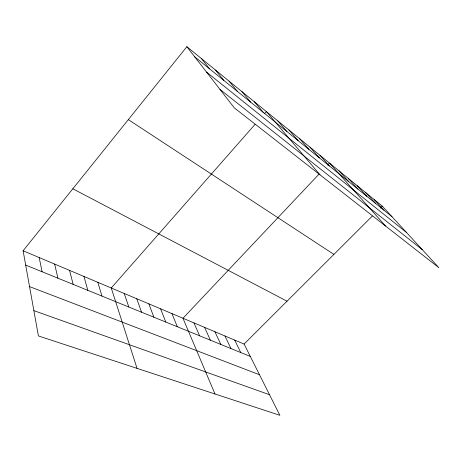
<?xml version="1.0" encoding="UTF-8"?>
<svg xmlns="http://www.w3.org/2000/svg" width="462" height="462" viewBox="0 0 462 462"><rect width="100%" height="100%" fill="white"/><g stroke="black" fill="none" stroke-linecap="round" stroke-linejoin="round"><path stroke-width="0.69" d="M23.1 250.762L244.098 344.063L279.862 415.309L38.421 335.943L23.1 250.762L186.856 46.691L382.259 206.133L438.9 267.7L234.257 107.825L186.856 46.691M255.012 124.422L111.25 287.982L137.041 368.364M264.449 113.692L266.337 111.544L319.97 174.786M318.89 174.284L182.969 318.254L214.986 393.982M327.552 165.107L329.481 163.069L385.614 226.068M244.098 344.063L372.355 216.02M380.278 208.108L382.259 206.133M33.87 310.631L269.531 394.727M29.551 286.613L259.5 374.74M25.67 265.067L250.306 356.427M72.834 188.785L287.023 301.212M128.326 119.629L333.911 254.4M219.964 89.391L422.412 249.78M206.566 72.112L406.502 232.484M194.675 56.774L392.001 216.724M374.174 199.538L383.905 210.158M365.823 192.723L375.531 203.372M357.195 185.684L366.874 196.356M348.273 178.401L357.917 189.097M339.039 170.865L348.643 181.578M319.871 155.226L329.36 165.95M309.927 147.112L319.34 157.831M299.619 138.698L308.951 149.405M288.935 129.984L298.169 140.667M277.847 120.934L286.977 131.589M254.377 101.784L263.242 112.353M241.944 91.643L250.647 102.142M229.008 81.087L237.526 91.511M215.54 70.097L223.851 80.423M201.501 58.639L209.581 68.855M234.667 340.084L240.777 352.552M224.948 335.978L230.96 348.562M214.934 331.751L220.836 344.438M204.608 327.396L210.389 340.194M193.959 322.898L199.607 335.805M171.956 313.611L177.316 326.738M160.597 308.812L165.789 322.054M148.862 303.857L153.875 317.209M136.74 298.741L141.563 312.197M124.209 293.451L128.823 307.016M97.84 282.317L101.981 296.102M83.951 276.455L87.832 290.344M69.566 270.38L73.152 284.378M54.643 264.079L57.923 278.182M39.166 257.548L42.106 271.748"/></g></svg>
